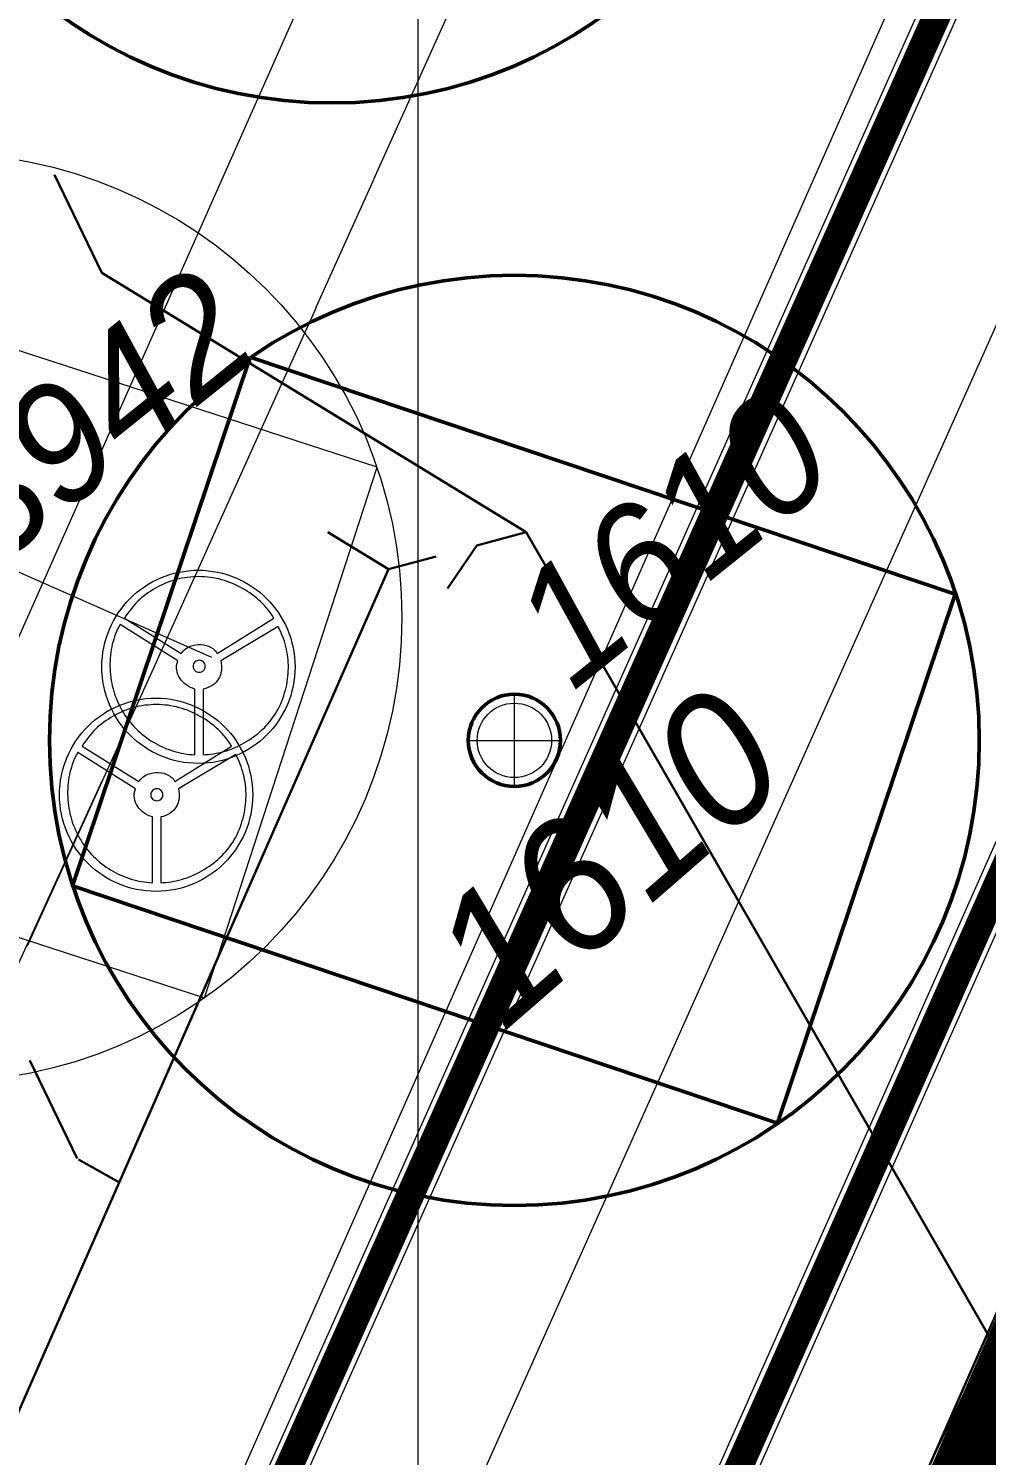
# Model space of a CAD drawing. Header units: millimetres. Extents: x 519 to 9564855, y -810 to 5021775.
# Drawn here: x 9532958.1 to 9533061.2, y 4999107.4 to 4999260.8 of the extents above; entities that cross this region are included whole.
import ezdxf

# ---------------------------------------------------------------- set-up
doc = ezdxf.new("R2010")
doc.units = ezdxf.units.MM
doc.header["$LTSCALE"] = 2
doc.header["$MEASUREMENT"] = 0
doc.header["$PDMODE"] = 2
doc.header["$PDSIZE"] = 5
doc.linetypes.add('НЕПРЕРЫВНАЯ_ЛИНИЯ', pattern=[0])
for name, color, linetype in [('GRID_PULKOVO', 7, 'Continuous'), ('OilColl&Flowlines', 3, 'Continuous'), ('PPLINE_WAT', 7, 'WTR_LINE'), ('ROAD_GROUND', 9, 'Continuous'), ('Скважины - Конфликты наземки', 92, 'Continuous')]:
    doc.layers.add(name, color=color, linetype=linetype)
for name, color, linetype, lineweight in [('KTO to TEXACO OilLine', 107, 'НЕПРЕРЫВНАЯ_ЛИНИЯ', 60), ('PPLINE_GAS', 4, 'GAS_LINE', 30), ('Скважины на 2023 год', 201, 'Continuous', 20), ('Скважины на 2026', 222, 'Continuous', 50), ('Скважины на 2026 доп.', 222, 'Continuous', 50), ('Электро', 1, 'Continuous', 30), ('Электроснаб', 1, 'Continuous', 18), ('Электроснабжене', 1, 'Continuous', 18)]:
    doc.layers.add(name, color=color, linetype=linetype, lineweight=lineweight)
doc.styles.add('92051501$0$STANDARD', font='simplex.shx')
doc.styles.add('GeoApp', font='', dxfattribs={"height": 1})
doc.styles.add('Line_GUGK', font='')
doc.styles.get('GeoApp').set_extended_font_data('D431', italic=True)
doc.styles.get('Line_GUGK').set_extended_font_data('Bm431', italic=True)
doc.linetypes.add('GAS_LINE', pattern='A,0.5,-0.2,["G",92051501$0$STANDARD,S=0.1,R=0,X=-0.1,Y=-0.05],-0.05', length=0.75)
doc.linetypes.add('WTR_LINE', pattern='A,0.5,-0.2,["W",92051501$0$STANDARD,S=0.1,R=0,X=-0.1,Y=-0.05],-0.05', length=0.75)

msp = doc.modelspace()

# ---------------------------------------------------------------- linework, layer by layer
at = {"layer": 'GRID_PULKOVO', "lineweight": 0}
msp.add_line((9533000, 5010000), (9533000, 4992000), dxfattribs=at)
at = {"layer": 'KTO to TEXACO OilLine', "lineweight": 0, "extrusion": (0, 0, -1)}
msp.add_line((9534135.36622, 5001628.52621), (9532876.39227, 4998813.45623), dxfattribs=at)
at = {"layer": 'OilColl&Flowlines', "lineweight": 0}
msp.add_lwpolyline([(9533000, 4999030.09132), (9533615.18224, 5000421.08812), (9534303.88294, 5001901.26817), (9534304.3202, 5002003.60385), (9532251.82783, 5009271.49641)], dxfattribs=at)
at = {"layer": 'PPLINE_GAS', "lineweight": 0, "ltscale": 40}
for p, q in [((9533540.56966, 5000455.90191), (9532995.24838, 4999244.58732)), ((9532995.23287, 4999244.55286), (9532989.05201, 4999230.8234)), ((9532989.06752, 4999230.85786), (9532984.25922, 4999220.17724)), ((9532984.25922, 4999220.17724), (9532976.4375, 4999202.80296)), ((9532976.4375, 4999202.80296), (9532971.60418, 4999192.06679)), ((9532971.60418, 4999192.06679), (9532958.01722, 4999162.18614)), ((9532966.02547, 4999179.89773), (9532852.37464, 4998931.98691))]:
    msp.add_line(p, q, dxfattribs=at)
at = {"layer": 'PPLINE_GAS', "linetype": 'GAS_LINE', "lineweight": 0, "ltscale": 20}
msp.add_line((9532977.85585, 4999193.21827), (9532799.00451, 4999272.07082), dxfattribs=at)
at = {"layer": 'PPLINE_GAS', "lineweight": 0}
for points in [[(9532976.42572, 4999202.59482), (9532976.42572, 4999202.59482), (9532976.95544, 4999202.58443), (9532977.47477, 4999202.54288), (9532977.99411, 4999202.47018), (9532978.50306, 4999202.38708), (9532979.00162, 4999202.26244), (9532979.4898, 4999202.12742), (9532979.97797, 4999201.96123), (9532980.44537, 4999201.77427), (9532980.90239, 4999201.56653), (9532981.34902, 4999201.33803), (9532981.78526, 4999201.08874), (9532982.21111, 4999200.81869), (9532982.6162, 4999200.52786), (9532983.01089, 4999200.21626), (9532983.38481, 4999199.89427), (9532983.74835, 4999199.55151), (9532984.09111, 4999199.18798), (9532984.42348, 4999198.81406), (9532984.73508, 4999198.41936), (9532985.02591, 4999198.01428), (9532985.29597, 4999197.58842), (9532985.54525, 4999197.15218), (9532985.77376, 4999196.70555), (9532985.99188, 4999196.24854), (9532986.17884, 4999195.77075), (9532986.34502, 4999195.29296), (9532986.48005, 4999194.7944), (9532986.59431, 4999194.29584), (9532986.68779, 4999193.78689), (9532986.76049, 4999193.26755), (9532986.80204, 4999192.73783), (9532986.81243, 4999192.20811), (9532986.81243, 4999192.20811), (9532986.80204, 4999191.668), (9532986.76049, 4999191.13828), (9532986.68779, 4999190.61894), (9532986.59431, 4999190.10999), (9532986.48005, 4999189.61143), (9532986.34502, 4999189.11287), (9532986.17884, 4999188.62469), (9532985.99188, 4999188.15729), (9532985.77376, 4999187.70027), (9532985.54525, 4999187.25365), (9532985.29597, 4999186.8174), (9532985.02591, 4999186.39155), (9532984.73508, 4999185.98647), (9532984.42348, 4999185.59177), (9532984.09111, 4999185.21785), (9532983.74835, 4999184.85432), (9532983.38481, 4999184.51155), (9532983.01089, 4999184.18957), (9532982.6162, 4999183.87797), (9532982.21111, 4999183.58714), (9532981.78526, 4999183.31708), (9532981.34902, 4999183.0678), (9532980.90239, 4999182.83929), (9532980.44537, 4999182.63156), (9532979.97797, 4999182.4446), (9532979.4898, 4999182.2888), (9532979.00162, 4999182.14338), (9532978.50306, 4999182.02913), (9532977.99411, 4999181.93565), (9532977.47477, 4999181.87333), (9532976.95544, 4999181.83178), (9532976.42572, 4999181.8214), (9532976.42572, 4999181.8214), (9532975.88561, 4999181.83178), (9532975.35588, 4999181.87333), (9532974.83655, 4999181.93565), (9532974.3276, 4999182.02913), (9532973.81865, 4999182.14338), (9532973.33048, 4999182.2888), (9532972.8423, 4999182.4446), (9532972.3749, 4999182.63156), (9532971.9075, 4999182.83929), (9532971.46087, 4999183.0678), (9532971.02463, 4999183.31708), (9532970.60916, 4999183.58714), (9532970.20408, 4999183.87797), (9532969.80938, 4999184.18957), (9532969.43546, 4999184.51155), (9532969.07192, 4999184.85432), (9532968.72916, 4999185.21785), (9532968.39679, 4999185.59177), (9532968.09557, 4999185.98647), (9532967.80475, 4999186.39155), (9532967.53469, 4999186.8174), (9532967.28541, 4999187.25365), (9532967.0569, 4999187.70027), (9532966.84917, 4999188.15729), (9532966.66221, 4999188.62469), (9532966.50641, 4999189.11287), (9532966.36099, 4999189.61143), (9532966.24674, 4999190.10999), (9532966.15326, 4999190.61894), (9532966.09094, 4999191.13828), (9532966.04939, 4999191.668), (9532966.03901, 4999192.20811), (9532966.03901, 4999192.20811), (9532966.04939, 4999192.73783), (9532966.09094, 4999193.26755), (9532966.15326, 4999193.78689), (9532966.24674, 4999194.29584), (9532966.36099, 4999194.7944), (9532966.50641, 4999195.29296), (9532966.66221, 4999195.77075), (9532966.84917, 4999196.24854), (9532967.0569, 4999196.70555), (9532967.28541, 4999197.15218), (9532967.53469, 4999197.58842), (9532967.80475, 4999198.01428), (9532968.09557, 4999198.41936), (9532968.39679, 4999198.81406), (9532968.72916, 4999199.18798), (9532969.07192, 4999199.55151), (9532969.43546, 4999199.89427), (9532969.80938, 4999200.21626), (9532970.20408, 4999200.52786), (9532970.60916, 4999200.81869), (9532971.02463, 4999201.08874), (9532971.46087, 4999201.33803), (9532971.9075, 4999201.56653), (9532972.3749, 4999201.77427), (9532972.8423, 4999201.96123), (9532973.33048, 4999202.12742), (9532973.81865, 4999202.26244), (9532974.3276, 4999202.38708), (9532974.83655, 4999202.47018), (9532975.35588, 4999202.54288), (9532975.88561, 4999202.58443), (9532976.42572, 4999202.59482)], [(9532974.55611, 4999193.63109), (9532974.55611, 4999193.63109), (9532974.76384, 4999193.88037), (9532975.00274, 4999194.09849), (9532975.2624, 4999194.27506), (9532975.52207, 4999194.41009), (9532975.80251, 4999194.50357), (9532976.09334, 4999194.57628), (9532976.38417, 4999194.60744), (9532976.675, 4999194.60744), (9532976.95544, 4999194.57628), (9532977.23588, 4999194.51396), (9532977.49555, 4999194.43086), (9532977.73444, 4999194.31661), (9532977.96295, 4999194.18158), (9532978.14991, 4999194.01539), (9532978.3161, 4999193.83882), (9532978.45112, 4999193.63109), (9532984.53774, 4999197.44301), (9532984.53774, 4999197.44301), (9532984.39232, 4999197.6819), (9532984.22614, 4999197.91041), (9532984.05995, 4999198.13892), (9532983.88337, 4999198.36743), (9532983.69641, 4999198.58555), (9532983.50945, 4999198.80367), (9532983.30172, 4999199.0114), (9532983.09398, 4999199.21914), (9532982.87586, 4999199.41648), (9532982.65774, 4999199.61383), (9532982.41885, 4999199.80079), (9532982.17995, 4999199.97737), (9532981.94106, 4999200.15394), (9532981.69178, 4999200.32013), (9532981.43211, 4999200.48632), (9532981.17244, 4999200.63173), (9532980.90239, 4999200.77714), (9532980.63233, 4999200.92256), (9532980.35189, 4999201.0472), (9532980.07145, 4999201.17184), (9532979.79101, 4999201.28609), (9532979.50018, 4999201.38996), (9532979.20935, 4999201.48344), (9532978.91853, 4999201.56653), (9532978.61731, 4999201.64963), (9532978.3161, 4999201.71195), (9532978.01488, 4999201.77427), (9532977.70328, 4999201.8262), (9532977.40207, 4999201.85736), (9532977.09047, 4999201.88852), (9532976.77886, 4999201.89891), (9532976.46726, 4999201.90929), (9532976.46726, 4999201.90929), (9532976.15566, 4999201.89891), (9532975.84406, 4999201.88852), (9532975.53246, 4999201.85736), (9532975.22086, 4999201.8262), (9532974.91964, 4999201.77427), (9532974.61843, 4999201.72233), (9532974.31721, 4999201.66001), (9532974.02639, 4999201.58731), (9532973.72517, 4999201.49383), (9532973.44473, 4999201.40035), (9532973.1539, 4999201.30687), (9532972.87346, 4999201.19261), (9532972.60341, 4999201.06797), (9532972.33335, 4999200.94333), (9532972.0633, 4999200.8083), (9532971.80363, 4999200.66289), (9532971.54396, 4999200.51748), (9532971.29468, 4999200.35129), (9532971.0454, 4999200.1851), (9532970.80651, 4999200.01891), (9532970.578, 4999199.83195), (9532970.34949, 4999199.64499), (9532970.13137, 4999199.45803), (9532969.91325, 4999199.2503), (9532969.70551, 4999199.04256), (9532969.50817, 4999198.83483), (9532969.32121, 4999198.61671), (9532969.13425, 4999198.3882), (9532968.95767, 4999198.15969), (9532968.7811, 4999197.93118), (9532968.6253, 4999197.69229), (9532968.4695, 4999197.44301), (9532974.55611, 4999193.63109)], [(9532976.02063, 4999189.81916), (9532976.02063, 4999189.81916), (9532975.78174, 4999189.90226), (9532975.55323, 4999189.99574), (9532975.32472, 4999190.12038), (9532975.11699, 4999190.25541), (9532974.91964, 4999190.41121), (9532974.74307, 4999190.57739), (9532974.57688, 4999190.76435), (9532974.44185, 4999190.9617), (9532974.31721, 4999191.16944), (9532974.21335, 4999191.38756), (9532974.14064, 4999191.61606), (9532974.08871, 4999191.85496), (9532974.06793, 4999192.10424), (9532974.07832, 4999192.35352), (9532974.11987, 4999192.6028), (9532974.19257, 4999192.86247), (9532967.99171, 4999196.75749), (9532967.99171, 4999196.75749), (9532967.85668, 4999196.50821), (9532967.73204, 4999196.25892), (9532967.61779, 4999195.99926), (9532967.51392, 4999195.73959), (9532967.41005, 4999195.46953), (9532967.31657, 4999195.18909), (9532967.23348, 4999194.91904), (9532967.16077, 4999194.62821), (9532967.09845, 4999194.34777), (9532967.04652, 4999194.05694), (9532966.99458, 4999193.76611), (9532966.96342, 4999193.47529), (9532966.93226, 4999193.17407), (9532966.91149, 4999192.87286), (9532966.9011, 4999192.57164), (9532966.9011, 4999192.27043), (9532966.91149, 4999191.96921), (9532966.93226, 4999191.668), (9532966.95304, 4999191.3564), (9532966.99458, 4999191.05518), (9532967.03613, 4999190.75397), (9532967.09845, 4999190.45275), (9532967.16077, 4999190.15154), (9532967.23348, 4999189.85032), (9532967.31657, 4999189.54911), (9532967.41005, 4999189.25828), (9532967.51392, 4999188.96745), (9532967.62817, 4999188.67663), (9532967.75281, 4999188.3858), (9532967.88784, 4999188.10536), (9532968.03325, 4999187.82492), (9532968.18905, 4999187.54447), (9532968.18905, 4999187.54447), (9532968.34486, 4999187.27442), (9532968.52143, 4999187.01475), (9532968.68762, 4999186.75508), (9532968.87458, 4999186.5058), (9532969.07192, 4999186.26691), (9532969.26927, 4999186.02801), (9532969.46662, 4999185.79951), (9532969.68474, 4999185.58139), (9532969.89248, 4999185.37365), (9532970.12098, 4999185.16592), (9532970.34949, 4999184.96857), (9532970.58838, 4999184.78161), (9532970.82728, 4999184.59465), (9532971.06617, 4999184.42846), (9532971.31545, 4999184.26227), (9532971.57512, 4999184.10647), (9532971.8244, 4999183.95067), (9532972.09446, 4999183.81565), (9532972.35413, 4999183.68062), (9532972.62418, 4999183.55598), (9532972.89423, 4999183.44172), (9532973.17468, 4999183.33786), (9532973.44473, 4999183.23399), (9532973.72517, 4999183.1509), (9532974.016, 4999183.0678), (9532974.29644, 4999182.9951), (9532974.57688, 4999182.93277), (9532974.86771, 4999182.88084), (9532975.15854, 4999182.82891), (9532975.43898, 4999182.79775), (9532975.72981, 4999182.77697), (9532976.02063, 4999182.7562), (9532976.02063, 4999189.81916)], [(9532978.81466, 4999192.86247), (9532978.81466, 4999192.86247), (9532978.87698, 4999192.59242), (9532978.90814, 4999192.32236), (9532978.90814, 4999192.06269), (9532978.88737, 4999191.81341), (9532978.84582, 4999191.56413), (9532978.7835, 4999191.32524), (9532978.69002, 4999191.10712), (9532978.58615, 4999190.89938), (9532978.45112, 4999190.70203), (9532978.28494, 4999190.51507), (9532978.10836, 4999190.35927), (9532977.91102, 4999190.20347), (9532977.69289, 4999190.07883), (9532977.454, 4999189.97496), (9532977.19433, 4999189.88148), (9532976.91389, 4999189.81916), (9532976.91389, 4999182.7562), (9532976.91389, 4999182.7562), (9532977.19433, 4999182.76659), (9532977.47477, 4999182.78736), (9532977.75521, 4999182.81852), (9532978.03566, 4999182.86007), (9532978.3161, 4999182.912), (9532978.59654, 4999182.96393), (9532978.87698, 4999183.03664), (9532979.15742, 4999183.10935), (9532979.43786, 4999183.19244), (9532979.7183, 4999183.28592), (9532979.99874, 4999183.38979), (9532980.2688, 4999183.49366), (9532980.53885, 4999183.6183), (9532980.80891, 4999183.74294), (9532981.07896, 4999183.87797), (9532981.33863, 4999184.02338), (9532981.5983, 4999184.16879), (9532981.85797, 4999184.33498), (9532982.10725, 4999184.50117), (9532982.35653, 4999184.67774), (9532982.59542, 4999184.85432), (9532982.83432, 4999185.05166), (9532983.06282, 4999185.24901), (9532983.29133, 4999185.45675), (9532983.50945, 4999185.66448), (9532983.71719, 4999185.89299), (9532983.92492, 4999186.12149), (9532984.12227, 4999186.36039), (9532984.30923, 4999186.59928), (9532984.49619, 4999186.84856), (9532984.66238, 4999187.10823), (9532984.82856, 4999187.37829), (9532984.82856, 4999187.37829), (9532984.98437, 4999187.65873), (9532985.12978, 4999187.93917), (9532985.26481, 4999188.23), (9532985.38945, 4999188.51044), (9532985.49331, 4999188.80127), (9532985.59718, 4999189.10248), (9532985.69066, 4999189.39331), (9532985.77376, 4999189.68414), (9532985.84646, 4999189.98535), (9532985.91917, 4999190.28657), (9532985.9711, 4999190.57739), (9532986.01265, 4999190.87861), (9532986.04381, 4999191.17982), (9532986.07497, 4999191.48104), (9532986.08536, 4999191.77187), (9532986.09574, 4999192.07308), (9532986.09574, 4999192.37429), (9532986.07497, 4999192.66512), (9532986.0542, 4999192.95595), (9532986.02304, 4999193.25717), (9532985.99188, 4999193.54799), (9532985.93994, 4999193.82843), (9532985.88801, 4999194.11926), (9532985.8153, 4999194.3997), (9532985.7426, 4999194.68014), (9532985.6595, 4999194.96059), (9532985.56602, 4999195.24103), (9532985.47254, 4999195.51108), (9532985.35829, 4999195.77075), (9532985.24403, 4999196.0408), (9532985.11939, 4999196.30047), (9532984.98437, 4999196.54975), (9532978.81466, 4999192.86247)], [(9532976.50881, 4999192.91479), (9532976.50881, 4999192.91479), (9532976.37378, 4999192.9044), (9532976.24914, 4999192.86285), (9532976.14527, 4999192.80053), (9532976.04141, 4999192.72783), (9532975.9687, 4999192.62396), (9532975.90638, 4999192.52009), (9532975.86483, 4999192.39545), (9532975.85445, 4999192.26042), (9532975.85445, 4999192.26042), (9532975.86483, 4999192.1254), (9532975.90638, 4999192.01114), (9532975.9687, 4999191.89689), (9532976.04141, 4999191.80341), (9532976.14527, 4999191.72031), (9532976.24914, 4999191.66838), (9532976.37378, 4999191.62683), (9532976.50881, 4999191.61645), (9532976.50881, 4999191.61645), (9532976.64384, 4999191.62683), (9532976.75809, 4999191.66838), (9532976.87234, 4999191.72031), (9532976.96582, 4999191.80341), (9532977.04892, 4999191.89689), (9532977.10085, 4999192.01114), (9532977.1424, 4999192.1254), (9532977.15279, 4999192.26042), (9532977.15279, 4999192.26042), (9532977.1424, 4999192.39545), (9532977.10085, 4999192.52009), (9532977.04892, 4999192.62396), (9532976.96582, 4999192.72783), (9532976.87234, 4999192.80053), (9532976.75809, 4999192.86285), (9532976.64384, 4999192.9044), (9532976.50881, 4999192.91479)], [(9532971.87211, 4999188.83805), (9532971.87211, 4999188.83805), (9532972.40184, 4999188.82766), (9532972.92117, 4999188.78611), (9532973.44051, 4999188.71341), (9532973.94946, 4999188.63031), (9532974.44802, 4999188.50567), (9532974.93619, 4999188.37065), (9532975.42437, 4999188.20446), (9532975.89177, 4999188.0175), (9532976.34879, 4999187.80976), (9532976.79541, 4999187.58126), (9532977.23166, 4999187.33197), (9532977.65751, 4999187.06192), (9532978.06259, 4999186.77109), (9532978.45729, 4999186.45949), (9532978.83121, 4999186.1375), (9532979.19474, 4999185.79474), (9532979.53751, 4999185.43121), (9532979.86988, 4999185.05729), (9532980.18148, 4999184.66259), (9532980.47231, 4999184.25751), (9532980.74236, 4999183.83165), (9532980.99164, 4999183.39541), (9532981.22015, 4999182.94878), (9532981.43827, 4999182.49177), (9532981.62523, 4999182.01398), (9532981.79142, 4999181.53619), (9532981.92645, 4999181.03763), (9532982.0407, 4999180.53907), (9532982.13418, 4999180.03012), (9532982.20689, 4999179.51078), (9532982.24844, 4999178.98106), (9532982.25882, 4999178.45134), (9532982.25882, 4999178.45134), (9532982.24844, 4999177.91123), (9532982.20689, 4999177.38151), (9532982.13418, 4999176.86217), (9532982.0407, 4999176.35322), (9532981.92645, 4999175.85466), (9532981.79142, 4999175.3561), (9532981.62523, 4999174.86792), (9532981.43827, 4999174.40052), (9532981.22015, 4999173.9435), (9532980.99164, 4999173.49688), (9532980.74236, 4999173.06063), (9532980.47231, 4999172.63478), (9532980.18148, 4999172.2297), (9532979.86988, 4999171.835), (9532979.53751, 4999171.46108), (9532979.19474, 4999171.09755), (9532978.83121, 4999170.75478), (9532978.45729, 4999170.4328), (9532978.06259, 4999170.1212), (9532977.65751, 4999169.83037), (9532977.23166, 4999169.56031), (9532976.79541, 4999169.31103), (9532976.34879, 4999169.08252), (9532975.89177, 4999168.87479), (9532975.42437, 4999168.68783), (9532974.93619, 4999168.53203), (9532974.44802, 4999168.38661), (9532973.94946, 4999168.27236), (9532973.44051, 4999168.17888), (9532972.92117, 4999168.11656), (9532972.40184, 4999168.07501), (9532971.87211, 4999168.06463), (9532971.87211, 4999168.06463), (9532971.332, 4999168.07501), (9532970.80228, 4999168.11656), (9532970.28295, 4999168.17888), (9532969.774, 4999168.27236), (9532969.26505, 4999168.38661), (9532968.77687, 4999168.53203), (9532968.2887, 4999168.68783), (9532967.8213, 4999168.87479), (9532967.35389, 4999169.08252), (9532966.90727, 4999169.31103), (9532966.47102, 4999169.56031), (9532966.05556, 4999169.83037), (9532965.65047, 4999170.1212), (9532965.25578, 4999170.4328), (9532964.88186, 4999170.75478), (9532964.51832, 4999171.09755), (9532964.17556, 4999171.46108), (9532963.84319, 4999171.835), (9532963.54197, 4999172.2297), (9532963.25114, 4999172.63478), (9532962.98109, 4999173.06063), (9532962.73181, 4999173.49688), (9532962.5033, 4999173.9435), (9532962.29557, 4999174.40052), (9532962.10861, 4999174.86792), (9532961.9528, 4999175.3561), (9532961.80739, 4999175.85466), (9532961.69314, 4999176.35322), (9532961.59966, 4999176.86217), (9532961.53734, 4999177.38151), (9532961.49579, 4999177.91123), (9532961.4854, 4999178.45134), (9532961.4854, 4999178.45134), (9532961.49579, 4999178.98106), (9532961.53734, 4999179.51078), (9532961.59966, 4999180.03012), (9532961.69314, 4999180.53907), (9532961.80739, 4999181.03763), (9532961.9528, 4999181.53619), (9532962.10861, 4999182.01398), (9532962.29557, 4999182.49177), (9532962.5033, 4999182.94878), (9532962.73181, 4999183.39541), (9532962.98109, 4999183.83165), (9532963.25114, 4999184.25751), (9532963.54197, 4999184.66259), (9532963.84319, 4999185.05729), (9532964.17556, 4999185.43121), (9532964.51832, 4999185.79474), (9532964.88186, 4999186.1375), (9532965.25578, 4999186.45949), (9532965.65047, 4999186.77109), (9532966.05556, 4999187.06192), (9532966.47102, 4999187.33197), (9532966.90727, 4999187.58126), (9532967.35389, 4999187.80976), (9532967.8213, 4999188.0175), (9532968.2887, 4999188.20446), (9532968.77687, 4999188.37065), (9532969.26505, 4999188.50567), (9532969.774, 4999188.63031), (9532970.28295, 4999188.71341), (9532970.80228, 4999188.78611), (9532971.332, 4999188.82766), (9532971.87211, 4999188.83805)], [(9532970.00251, 4999179.87432), (9532970.00251, 4999179.87432), (9532970.21024, 4999180.1236), (9532970.44913, 4999180.34172), (9532970.7088, 4999180.51829), (9532970.96847, 4999180.65332), (9532971.24891, 4999180.7468), (9532971.53974, 4999180.81951), (9532971.83057, 4999180.85067), (9532972.12139, 4999180.85067), (9532972.40184, 4999180.81951), (9532972.68228, 4999180.75719), (9532972.94194, 4999180.67409), (9532973.18084, 4999180.55984), (9532973.40935, 4999180.42481), (9532973.59631, 4999180.25862), (9532973.76249, 4999180.08205), (9532973.89752, 4999179.87432), (9532979.98413, 4999183.68624), (9532979.98413, 4999183.68624), (9532979.83872, 4999183.92513), (9532979.67253, 4999184.15364), (9532979.50635, 4999184.38215), (9532979.32977, 4999184.61066), (9532979.14281, 4999184.82878), (9532978.95585, 4999185.0469), (9532978.74812, 4999185.25463), (9532978.54038, 4999185.46237), (9532978.32226, 4999185.65971), (9532978.10414, 4999185.85706), (9532977.86524, 4999186.04402), (9532977.62635, 4999186.2206), (9532977.38746, 4999186.39717), (9532977.13818, 4999186.56336), (9532976.87851, 4999186.72955), (9532976.61884, 4999186.87496), (9532976.34879, 4999187.02037), (9532976.07873, 4999187.16579), (9532975.79829, 4999187.29043), (9532975.51785, 4999187.41507), (9532975.23741, 4999187.52932), (9532974.94658, 4999187.63319), (9532974.65575, 4999187.72667), (9532974.36492, 4999187.80976), (9532974.06371, 4999187.89286), (9532973.76249, 4999187.95518), (9532973.46128, 4999188.0175), (9532973.14968, 4999188.06943), (9532972.84846, 4999188.10059), (9532972.53686, 4999188.13175), (9532972.22526, 4999188.14214), (9532971.91366, 4999188.15252), (9532971.91366, 4999188.15252), (9532971.60206, 4999188.14214), (9532971.29046, 4999188.13175), (9532970.97886, 4999188.10059), (9532970.66725, 4999188.06943), (9532970.36604, 4999188.0175), (9532970.06483, 4999187.96556), (9532969.76361, 4999187.90324), (9532969.47278, 4999187.83054), (9532969.17157, 4999187.73706), (9532968.89113, 4999187.64358), (9532968.6003, 4999187.5501), (9532968.31986, 4999187.43584), (9532968.0498, 4999187.3112), (9532967.77975, 4999187.18656), (9532967.50969, 4999187.05153), (9532967.25003, 4999186.90612), (9532966.99036, 4999186.76071), (9532966.74108, 4999186.59452), (9532966.4918, 4999186.42833), (9532966.2529, 4999186.26214), (9532966.02439, 4999186.07518), (9532965.79589, 4999185.88822), (9532965.57777, 4999185.70126), (9532965.35965, 4999185.49353), (9532965.15191, 4999185.28579), (9532964.95456, 4999185.07806), (9532964.7676, 4999184.85994), (9532964.58064, 4999184.63143), (9532964.40407, 4999184.40292), (9532964.22749, 4999184.17441), (9532964.07169, 4999183.93552), (9532963.91589, 4999183.68624), (9532970.00251, 4999179.87432)], [(9532971.46703, 4999176.06239), (9532971.46703, 4999176.06239), (9532971.22814, 4999176.14549), (9532970.99963, 4999176.23897), (9532970.77112, 4999176.36361), (9532970.56339, 4999176.49864), (9532970.36604, 4999176.65444), (9532970.18947, 4999176.82062), (9532970.02328, 4999177.00758), (9532969.88825, 4999177.20493), (9532969.76361, 4999177.41267), (9532969.65974, 4999177.63079), (9532969.58704, 4999177.85929), (9532969.5351, 4999178.09819), (9532969.51433, 4999178.34747), (9532969.52472, 4999178.59675), (9532969.56626, 4999178.84603), (9532969.63897, 4999179.1057), (9532963.4381, 4999183.00072), (9532963.4381, 4999183.00072), (9532963.30308, 4999182.75144), (9532963.17844, 4999182.50215), (9532963.06418, 4999182.24249), (9532962.96032, 4999181.98282), (9532962.85645, 4999181.71276), (9532962.76297, 4999181.43232), (9532962.67987, 4999181.16227), (9532962.60717, 4999180.87144), (9532962.54485, 4999180.591), (9532962.49291, 4999180.30017), (9532962.44098, 4999180.00934), (9532962.40982, 4999179.71852), (9532962.37866, 4999179.4173), (9532962.35789, 4999179.11609), (9532962.3475, 4999178.81487), (9532962.3475, 4999178.51366), (9532962.35789, 4999178.21244), (9532962.37866, 4999177.91123), (9532962.39943, 4999177.59963), (9532962.44098, 4999177.29841), (9532962.48253, 4999176.9972), (9532962.54485, 4999176.69598), (9532962.60717, 4999176.39477), (9532962.67987, 4999176.09355), (9532962.76297, 4999175.79234), (9532962.85645, 4999175.50151), (9532962.96032, 4999175.21068), (9532963.07457, 4999174.91986), (9532963.19921, 4999174.62903), (9532963.33424, 4999174.34859), (9532963.47965, 4999174.06815), (9532963.63545, 4999173.7877), (9532963.63545, 4999173.7877), (9532963.79125, 4999173.51765), (9532963.96783, 4999173.25798), (9532964.13401, 4999172.99831), (9532964.32097, 4999172.74903), (9532964.51832, 4999172.51014), (9532964.71567, 4999172.27124), (9532964.91302, 4999172.04274), (9532965.13114, 4999171.82462), (9532965.33887, 4999171.61688), (9532965.56738, 4999171.40915), (9532965.79589, 4999171.2118), (9532966.03478, 4999171.02484), (9532966.27368, 4999170.83788), (9532966.51257, 4999170.67169), (9532966.76185, 4999170.5055), (9532967.02152, 4999170.3497), (9532967.2708, 4999170.1939), (9532967.54085, 4999170.05888), (9532967.80052, 4999169.92385), (9532968.07058, 4999169.79921), (9532968.34063, 4999169.68495), (9532968.62107, 4999169.58109), (9532968.89113, 4999169.47722), (9532969.17157, 4999169.39413), (9532969.4624, 4999169.31103), (9532969.74284, 4999169.23833), (9532970.02328, 4999169.176), (9532970.31411, 4999169.12407), (9532970.60493, 4999169.07214), (9532970.88538, 4999169.04098), (9532971.1762, 4999169.0202), (9532971.46703, 4999168.99943), (9532971.46703, 4999176.06239)], [(9532974.26106, 4999179.1057), (9532974.26106, 4999179.1057), (9532974.32338, 4999178.83565), (9532974.35454, 4999178.56559), (9532974.35454, 4999178.30592), (9532974.33376, 4999178.05664), (9532974.29222, 4999177.80736), (9532974.2299, 4999177.56847), (9532974.13642, 4999177.35035), (9532974.03255, 4999177.14261), (9532973.89752, 4999176.94526), (9532973.73133, 4999176.7583), (9532973.55476, 4999176.6025), (9532973.35741, 4999176.4467), (9532973.13929, 4999176.32206), (9532972.9004, 4999176.21819), (9532972.64073, 4999176.12471), (9532972.36029, 4999176.06239), (9532972.36029, 4999168.99943), (9532972.36029, 4999168.99943), (9532972.64073, 4999169.00982), (9532972.92117, 4999169.03059), (9532973.20161, 4999169.06175), (9532973.48205, 4999169.1033), (9532973.76249, 4999169.15523), (9532974.04294, 4999169.20716), (9532974.32338, 4999169.27987), (9532974.60382, 4999169.35258), (9532974.88426, 4999169.43567), (9532975.1647, 4999169.52915), (9532975.44514, 4999169.63302), (9532975.7152, 4999169.73689), (9532975.98525, 4999169.86153), (9532976.2553, 4999169.98617), (9532976.52536, 4999170.1212), (9532976.78503, 4999170.26661), (9532977.04469, 4999170.41202), (9532977.30436, 4999170.57821), (9532977.55364, 4999170.7444), (9532977.80292, 4999170.92097), (9532978.04182, 4999171.09755), (9532978.28071, 4999171.29489), (9532978.50922, 4999171.49224), (9532978.73773, 4999171.69998), (9532978.95585, 4999171.90771), (9532979.16358, 4999172.13622), (9532979.37132, 4999172.36472), (9532979.56867, 4999172.60362), (9532979.75563, 4999172.84251), (9532979.94259, 4999173.09179), (9532980.10877, 4999173.35146), (9532980.27496, 4999173.62152), (9532980.27496, 4999173.62152), (9532980.43076, 4999173.90196), (9532980.57618, 4999174.1824), (9532980.7112, 4999174.47323), (9532980.83584, 4999174.75367), (9532980.93971, 4999175.0445), (9532981.04358, 4999175.34571), (9532981.13706, 4999175.63654), (9532981.22015, 4999175.92737), (9532981.29286, 4999176.22858), (9532981.36557, 4999176.5298), (9532981.4175, 4999176.82062), (9532981.45905, 4999177.12184), (9532981.49021, 4999177.42305), (9532981.52137, 4999177.72427), (9532981.53175, 4999178.0151), (9532981.54214, 4999178.31631), (9532981.54214, 4999178.61752), (9532981.52137, 4999178.90835), (9532981.50059, 4999179.19918), (9532981.46943, 4999179.5004), (9532981.43827, 4999179.79122), (9532981.38634, 4999180.07166), (9532981.33441, 4999180.36249), (9532981.2617, 4999180.64293), (9532981.18899, 4999180.92337), (9532981.1059, 4999181.20382), (9532981.01242, 4999181.48426), (9532980.91894, 4999181.75431), (9532980.80468, 4999182.01398), (9532980.69043, 4999182.28403), (9532980.56579, 4999182.5437), (9532980.43076, 4999182.79298), (9532974.26106, 4999179.1057)], [(9532971.95521, 4999179.1057), (9532971.95521, 4999179.1057), (9532971.82018, 4999179.09531), (9532971.69554, 4999179.05377), (9532971.59167, 4999178.99145), (9532971.4878, 4999178.91874), (9532971.4151, 4999178.81487), (9532971.35278, 4999178.71101), (9532971.31123, 4999178.58636), (9532971.30084, 4999178.45134), (9532971.30084, 4999178.45134), (9532971.31123, 4999178.31631), (9532971.35278, 4999178.20206), (9532971.4151, 4999178.0878), (9532971.4878, 4999177.99432), (9532971.59167, 4999177.91123), (9532971.69554, 4999177.85929), (9532971.82018, 4999177.81775), (9532971.95521, 4999177.80736), (9532971.95521, 4999177.80736), (9532972.09023, 4999177.81775), (9532972.20449, 4999177.85929), (9532972.31874, 4999177.91123), (9532972.41222, 4999177.99432), (9532972.49532, 4999178.0878), (9532972.54725, 4999178.20206), (9532972.5888, 4999178.31631), (9532972.59918, 4999178.45134), (9532972.59918, 4999178.45134), (9532972.5888, 4999178.58636), (9532972.54725, 4999178.71101), (9532972.49532, 4999178.81487), (9532972.41222, 4999178.91874), (9532972.31874, 4999178.99145), (9532972.20449, 4999179.05377), (9532972.09023, 4999179.09531), (9532971.95521, 4999179.1057)]]:
    msp.add_lwpolyline(points, dxfattribs=at)
at = {"layer": 'PPLINE_WAT', "lineweight": 0}
for points in [[(9533000, 5006417.04476), (9534241.35452, 5002031.92113), (9534233.93028, 5001942.30806), (9533572.35026, 5000442.91927), (9533000, 4999148.373)], [(9533000, 4999148.373), (9531626.10798, 4996040.89336)]]:
    msp.add_lwpolyline(points, dxfattribs=at)
at = {"layer": 'PPLINE_WAT', "color": 5, "lineweight": 0, "ltscale": 2}
msp.add_lwpolyline([(9529678.04536, 4999710.05417), (9530509.067, 4999861.038), (9530574.027, 4999857.44), (9530635.798, 4999849.551), (9530710.92893, 4999832.69702), (9530791.425, 4999806.726), (9532887.30423, 4999049.66301), (9532891.568, 4999047.93), (9533000, 4999292.00293)], dxfattribs=at)
at = {"layer": 'ROAD_GROUND', "lineweight": 0, "const_width": 3}
for points in [[(9533149.21557, 4999471.32951), (9533000, 4999137.19237)], [(9533000, 4999028.31959), (9533190.05766, 4999456.55627)]]:
    msp.add_lwpolyline(points, dxfattribs=at)
at = {"layer": 'ROAD_GROUND', "lineweight": 0}
for points in [[(9533147.28861, 4999471.91925), (9533000, 4999142.09707)], [(9533151.04175, 4999470.51399), (9533000, 4999132.28751)], [(9533000, 4999033.24986), (9533188.22961, 4999457.36759)], [(9533000, 4999023.38933), (9533191.92111, 4999455.82473)]]:
    msp.add_lwpolyline(points, dxfattribs=at)
at = {"layer": 'ROAD_GROUND', "lineweight": 0, "const_width": 18, "flags": 128}
msp.add_lwpolyline([(9533088.78975, 4999160.79068), (9533033.48443, 4999033.6695), (9533005.93242, 4998975.63791), (9533000, 4998962.51279)], dxfattribs=at)
at = {"layer": 'ROAD_GROUND', "lineweight": 0, "flags": 128}
msp.add_lwpolyline([(9533081.77597, 4999162.76087), (9533000, 4998990.23906)], dxfattribs=at)
at = {"layer": 'ROAD_GROUND', "linetype": 'Continuous', "lineweight": 0}
for points in [[(9533000, 4999142.09707), (9532888.98747, 4998893.50762)], [(9533000, 4999132.28751), (9532925.64437, 4998965.78358)]]:
    msp.add_lwpolyline(points, dxfattribs=at)
at = {"layer": 'ROAD_GROUND', "linetype": 'Continuous', "lineweight": 0, "const_width": 3}
msp.add_lwpolyline([(9533000, 4999137.19237), (9532923.81819, 4998966.5991)], dxfattribs=at)
at = {"layer": 'Скважины - Конфликты наземки', "linetype": 'ByBlock', "lineweight": 0}
msp.add_circle((9533010.4, 4999184.3), 4, dxfattribs=at)
at = {"layer": 'Скважины - Конфликты наземки', "linetype": 'ByBlock', "lineweight": 0, "ltscale": 80}
msp.add_point((9533010.4, 4999184.3), dxfattribs=at)
at = {"layer": 'Скважины на 2023 год', "color": 0, "linetype": 'ByBlock', "lineweight": 0}
msp.add_lwpolyline([(9532901.00241, 4999181.34789), (9532977.08693, 4999156.62653), (9532995.62795, 4999213.68992), (9532919.54343, 4999238.41128)], close=True, dxfattribs=at)
at = {"layer": 'Скважины на 2023 год', "color": 1, "linetype": 'ByBlock', "lineweight": 0}
msp.add_circle((9532948.3, 4999197.5), 50, dxfattribs=at)
at = {"layer": 'Скважины на 2026', "linetype": 'ByBlock', "ltscale": 50}
msp.add_circle((9532990.79, 4999302.83), 50, dxfattribs=at)
at = {"layer": 'Скважины на 2026 доп.'}
msp.add_lwpolyline([(9532981.99205, 4999225.51801), (9532962.87176, 4999168.6461), (9533038.70097, 4999143.15238), (9533057.82126, 4999200.02429)], close=True, dxfattribs=at)
for radius in [50, 4.96016]:
    msp.add_circle((9533010.4, 4999184.3), radius, dxfattribs=at)
at = {"layer": 'Скважины на 2026 доп.', "lineweight": 0}
msp.add_point((9533010.4, 4999184.3), dxfattribs=at)
at = {"layer": 'Электро'}
for p, q in [((9533523.11914, 5000171.2866), (9533000.18214, 4998981.52538)), ((9532966.04334, 4999234.55801, 0), (9532960.93284, 4999245.10788, 0)), ((9532966.04334, 4999234.55801, 0), (9533000.23257, 4999213.67783, 0)), ((9533000.23257, 4999213.67783, 0), (9533011.66957, 4999206.69298, 0)), ((9532996.86957, 4999202.69298, 0), (9532990.32245, 4999206.68725, 0)), ((9533006.37633, 4999205.26237, 0), (9533011.66957, 4999206.69298, 0)), ((9533094.81258, 4999062.18854, 0), (9533011.66957, 4999206.69298, 0)), ((9533006.37633, 4999205.26237, 0), (9533003.22311, 4999200.64029, 0)), ((9532996.86957, 4999202.69298, 0), (9533001.9913, 4999204.07723, 0)), ((9532996.86957, 4999202.69298, 0), (9532874.86957, 4998925.09298, 0)), ((9532963.39002, 4999139.33899, 0), (9532958.27952, 4999149.88886, 0)), ((9532963.53334, 4999139.23139, 0), (9532967.9144, 4999136.75206, 0))]:
    msp.add_line(p, q, dxfattribs=at)
at = {"layer": 'Электроснаб', "color": 1, "linetype": 'ByBlock', "lineweight": 0}
for p, q in [((9533523.11914, 5000171.2866), (9533000.18214, 4998981.52538)), ((9532966.04334, 4999234.55801, 0), (9532960.93284, 4999245.10788, 0)), ((9532966.04334, 4999234.55801, 0), (9533000.23257, 4999213.67783, 0)), ((9533000.23257, 4999213.67783, 0), (9533011.66957, 4999206.69298, 0)), ((9532996.86957, 4999202.69298, 0), (9532990.32245, 4999206.68725, 0)), ((9533006.37633, 4999205.26237, 0), (9533011.66957, 4999206.69298, 0)), ((9533094.81258, 4999062.18854, 0), (9533011.66957, 4999206.69298, 0)), ((9533006.37633, 4999205.26237, 0), (9533003.22311, 4999200.64029, 0)), ((9532996.86957, 4999202.69298, 0), (9533001.9913, 4999204.07723, 0)), ((9532996.86957, 4999202.69298, 0), (9532874.86957, 4998925.09298, 0)), ((9532963.39002, 4999139.33899, 0), (9532958.27952, 4999149.88886, 0)), ((9532963.53334, 4999139.23139, 0), (9532967.9144, 4999136.75206, 0))]:
    msp.add_line(p, q, dxfattribs=at)
at = {"layer": 'Электроснабжене', "color": 1, "linetype": 'ByBlock', "lineweight": 0}
for p, q in [((9533523.11914, 5000171.2866), (9533000.18214, 4998981.52538)), ((9532966.04334, 4999234.55801, 0), (9532960.93284, 4999245.10788, 0)), ((9532966.04334, 4999234.55801, 0), (9533000.23257, 4999213.67783, 0)), ((9533000.23257, 4999213.67783, 0), (9533011.66957, 4999206.69298, 0)), ((9532996.86957, 4999202.69298, 0), (9532990.32245, 4999206.68725, 0)), ((9533006.37633, 4999205.26237, 0), (9533011.66957, 4999206.69298, 0)), ((9533094.81258, 4999062.18854, 0), (9533011.66957, 4999206.69298, 0)), ((9533006.37633, 4999205.26237, 0), (9533003.22311, 4999200.64029, 0)), ((9532996.86957, 4999202.69298, 0), (9533001.9913, 4999204.07723, 0)), ((9532996.86957, 4999202.69298, 0), (9532874.86957, 4998925.09298, 0)), ((9532963.39002, 4999139.33899, 0), (9532958.27952, 4999149.88886, 0)), ((9532963.53334, 4999139.23139, 0), (9532967.9144, 4999136.75206, 0))]:
    msp.add_line(p, q, dxfattribs=at)

# ---------------------------------------------------------------- texts
at = {"layer": 'Скважины - Конфликты наземки', "lineweight": 35, "style": 'GeoApp'}
for s, p in [('3942', (9532954.57117, 4999202.70079)), ('1610', (9533016.67117, 4999189.50079))]:
    msp.add_text(s, height=12.5, rotation=38.8332141, dxfattribs=at).set_placement(p)
at = {"layer": 'Скважины на 2026 доп.', "lineweight": 50, "insert": (9533000, 4999163.42181), "char_height": 14, "attachment_point": 1, "rotation": 41, "style": 'Line_GUGK'}
msp.add_mtext_dynamic_manual_height_columns('1610', width=14, gutter_width=5, heights=[0], dxfattribs=at)

doc.saveas('drawing.dxf')
